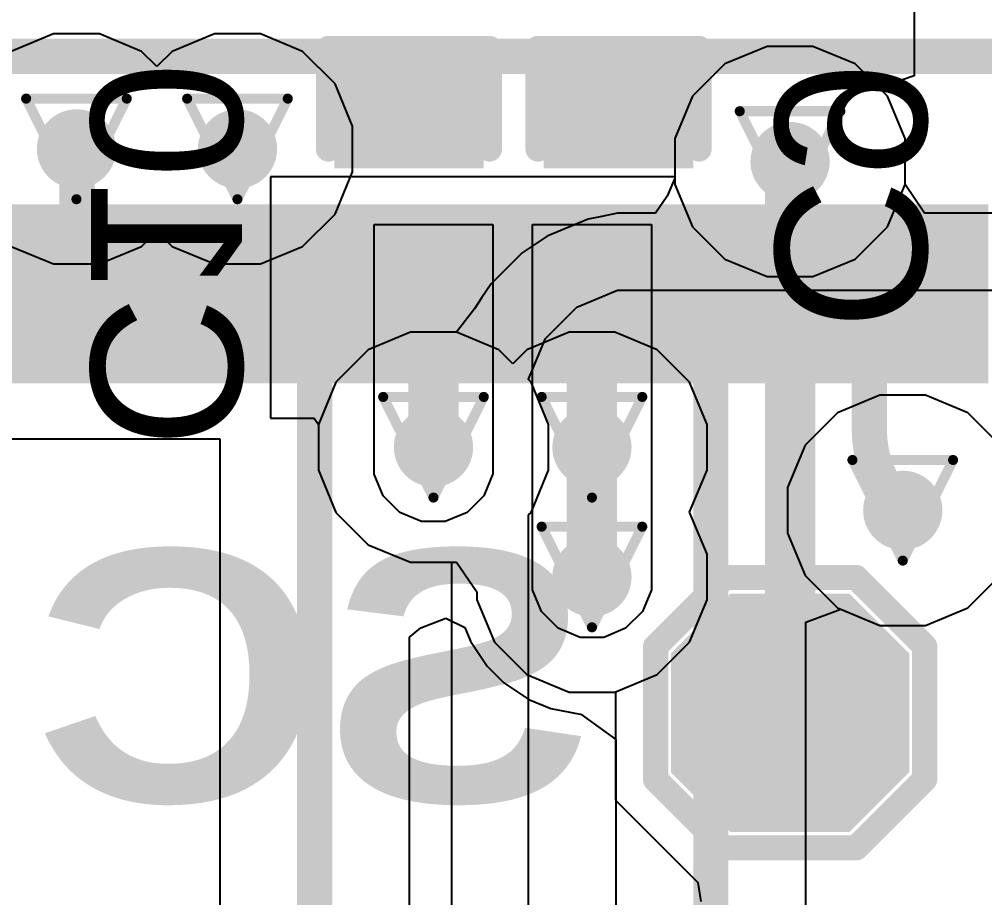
# Model space of a CAD drawing. Header units: inches. Extents: x -5 to 234, y -4 to 104.
# Drawn here: x 51.809 to 56.682, y 28.912 to 33.346 of the extents above; entities that cross this region are included whole.
import ezdxf

# ---------------------------------------------------------------- set-up
doc = ezdxf.new("R2010")
doc.units = ezdxf.units.IN
for name, color, linetype in [('Bottom Layer', 5, 'Continuous'), ('Bottom Overlay', 54, 'Continuous'), ('Bottom Paste', 16, 'Continuous'), ('Bottom Solder', 6, 'Continuous'), ('Drill Drawing', 1, 'Continuous'), ('GND', 16, 'Continuous'), ('POWER', 76, 'Continuous'), ('Top Layer', 1, 'Continuous'), ('Top Solder', 216, 'Continuous'), ('Via Holes', 16, 'Continuous')]:
    doc.layers.add(name, color=color, linetype=linetype)
doc.styles.add('Arial', font='', dxfattribs={"height": 0.2})
doc.styles.add('Arial Black_Bold', font='', dxfattribs={"height": 0.2})
doc.styles.get('Arial').set_extended_font_data('Arial')
doc.styles.get('Arial Black_Bold').set_extended_font_data('Arial Black', bold=True)

# ---------------------------------------------------------------- blocks, each defined once
blk = doc.blocks.new('DF40C_100DS_0_4V_51__8')
at = {"layer": 'Top Layer'}
for points in [[(-19.3, -2.73), (-19.1, -2.73), (-19.1, -3.43), (-19.3, -3.43)], [(-18.9, -2.73), (-18.7, -2.73), (-18.7, -3.43), (-18.9, -3.43)], [(-18.5, -2.73), (-18.3, -2.73), (-18.3, -3.43), (-18.5, -3.43)], [(-18.1, -2.73), (-17.9, -2.73), (-17.9, -3.43), (-18.1, -3.43)], [(-17.7, -2.73), (-17.5, -2.73), (-17.5, -3.43), (-17.7, -3.43)], [(-17.3, -2.73), (-17.1, -2.73), (-17.1, -3.43), (-17.3, -3.43)], [(-16.9, -2.73), (-16.7, -2.73), (-16.7, -3.43), (-16.9, -3.43)], [(-16.5, -2.73), (-16.3, -2.73), (-16.3, -3.43), (-16.5, -3.43)], [(-16.1, -2.73), (-15.9, -2.73), (-15.9, -3.43), (-16.1, -3.43)], [(-15.7, -2.73), (-15.5, -2.73), (-15.5, -3.43), (-15.7, -3.43)], [(-15.3, -2.73), (-15.1, -2.73), (-15.1, -3.43), (-15.3, -3.43)], [(-14.9, -2.73), (-14.7, -2.73), (-14.7, -3.43), (-14.9, -3.43)]]:
    blk.add_hatch(color=1, dxfattribs=at).paths.add_polyline_path(points)
at = {"layer": 'Top Solder'}
for points in [[(-19.8016, -2.6284), (-19.3984, -2.6284), (-19.3984, -3.5316), (-19.8016, -3.5316)], [(-19.4016, -2.6284), (-18.9984, -2.6284), (-18.9984, -3.5316), (-19.4016, -3.5316)], [(-19.0016, -2.6284), (-18.5984, -2.6284), (-18.5984, -3.5316), (-19.0016, -3.5316)], [(-18.6016, -2.6284), (-18.1984, -2.6284), (-18.1984, -3.5316), (-18.6016, -3.5316)], [(-18.2016, -2.6284), (-17.7984, -2.6284), (-17.7984, -3.5316), (-18.2016, -3.5316)], [(-17.8016, -2.6284), (-17.3984, -2.6284), (-17.3984, -3.5316), (-17.8016, -3.5316)], [(-17.4016, -2.6284), (-16.9984, -2.6284), (-16.9984, -3.5316), (-17.4016, -3.5316)], [(-17.0016, -2.6284), (-16.5984, -2.6284), (-16.5984, -3.5316), (-17.0016, -3.5316)], [(-16.6016, -2.6284), (-16.1984, -2.6284), (-16.1984, -3.5316), (-16.6016, -3.5316)], [(-16.2016, -2.6284), (-15.7984, -2.6284), (-15.7984, -3.5316), (-16.2016, -3.5316)], [(-15.8016, -2.6284), (-15.3984, -2.6284), (-15.3984, -3.5316), (-15.8016, -3.5316)], [(-15.4016, -2.6284), (-14.9984, -2.6284), (-14.9984, -3.5316), (-15.4016, -3.5316)], [(-15.0016, -2.6284), (-14.5984, -2.6284), (-14.5984, -3.5316), (-15.0016, -3.5316)]]:
    blk.add_hatch(color=216, dxfattribs=at).paths.add_polyline_path(points)
blk = doc.blocks.new('T____________0_5___B_72')
at = {"layer": 'Bottom Layer'}
blk.add_hatch(color=5, dxfattribs=at).paths.add_polyline_path([(0.25, 0.5), (-0.25, 0.5), (-0.5, 0.25), (-0.5, -0.25), (-0.25, -0.5), (0.25, -0.5), (0.5, -0.25), (0.5, 0.25)])
at = {"layer": 'Bottom Paste'}
blk.add_hatch(color=16, dxfattribs=at).paths.add_polyline_path([(0.25, 0.5), (-0.25, 0.5), (-0.5, 0.25), (-0.5, -0.25), (-0.25, -0.5), (0.25, -0.5), (0.5, -0.25), (0.5, 0.25)])
at = {"layer": 'Bottom Solder'}
blk.add_hatch(color=6, dxfattribs=at).paths.add_polyline_path([(0.3008, 0.6016), (-0.3008, 0.6016), (-0.6016, 0.3008), (-0.6016, -0.3008), (-0.3008, -0.6016), (0.3008, -0.6016), (0.6016, -0.3008), (0.6016, 0.3008)])
at = {"layer": 'Bottom Overlay'}
for points in [[(-0.3374, 0.6786, 0.127, 0.127, 0), (-0.6819, 0.3341, 0.127, 0.127, 0)], [(-0.3374, 0.6786, 0.127, 0.127, 0), (0.3349, 0.6786, 0.127, 0.127, 0)], [(0.3349, 0.6786, 0.127, 0.127, 0), (0.6836, 0.3298, 0.127, 0.127, 0)], [(-0.6819, 0.3341, 0.127, 0.127, 0), (-0.6819, -0.3332, 0.127, 0.127, 0)], [(0.6836, 0.3298, 0.127, 0.127, 0), (0.6836, -0.3324, 0.127, 0.127, 0)], [(-0.6819, -0.3332, 0.127, 0.127, 0), (-0.3355, -0.6795, 0.127, 0.127, 0)], [(0.6836, -0.3324, 0.127, 0.127, 0), (0.3365, -0.6795, 0.127, 0.127, 0)], [(-0.3355, -0.6795, 0.127, 0.127, 0), (0.3365, -0.6795, 0.127, 0.127, 0)]]:
    blk.add_lwpolyline(points, format="xyseb", dxfattribs=at)
for points in [[(-0.3691, 0.6786, 0.0635, 0.0635, 1), (-0.3056, 0.6786, 0.0635, 0.0635, 1)], [(-0.3691, 0.6786, 0.0635, 0.0635, 1), (-0.3056, 0.6786, 0.0635, 0.0635, 1)], [(0.3031, 0.6786, 0.0635, 0.0635, 1), (0.3666, 0.6786, 0.0635, 0.0635, 1)], [(0.3031, 0.6786, 0.0635, 0.0635, 1), (0.3666, 0.6786, 0.0635, 0.0635, 1)], [(-0.7136, 0.3341, 0.0635, 0.0635, 1), (-0.6501, 0.3341, 0.0635, 0.0635, 1)], [(-0.7136, 0.3341, 0.0635, 0.0635, 1), (-0.6501, 0.3341, 0.0635, 0.0635, 1)], [(0.6519, 0.3298, 0.0635, 0.0635, 1), (0.7154, 0.3298, 0.0635, 0.0635, 1)], [(0.6519, 0.3298, 0.0635, 0.0635, 1), (0.7154, 0.3298, 0.0635, 0.0635, 1)], [(-0.7136, -0.3332, 0.0635, 0.0635, 1), (-0.6501, -0.3332, 0.0635, 0.0635, 1)], [(-0.7136, -0.3332, 0.0635, 0.0635, 1), (-0.6501, -0.3332, 0.0635, 0.0635, 1)], [(0.6519, -0.3324, 0.0635, 0.0635, 1), (0.7154, -0.3324, 0.0635, 0.0635, 1)], [(0.6519, -0.3324, 0.0635, 0.0635, 1), (0.7154, -0.3324, 0.0635, 0.0635, 1)], [(-0.3673, -0.6795, 0.0635, 0.0635, 1), (-0.3038, -0.6795, 0.0635, 0.0635, 1)], [(-0.3673, -0.6795, 0.0635, 0.0635, 1), (-0.3038, -0.6795, 0.0635, 0.0635, 1)], [(0.3047, -0.6795, 0.0635, 0.0635, 1), (0.3682, -0.6795, 0.0635, 0.0635, 1)], [(0.3047, -0.6795, 0.0635, 0.0635, 1), (0.3682, -0.6795, 0.0635, 0.0635, 1)]]:
    blk.add_lwpolyline(points, format="xyseb", close=True, dxfattribs=at)
blk = doc.blocks.new('C___0402_B_148')
at = {"layer": 'Bottom Layer'}
for points in [[(-0.2413, 0.3175), (-0.2413, -0.3175), (-0.6985, -0.3175), (-0.6985, 0.3175)], [(0.6985, 0.3175), (0.6985, -0.3175), (0.2413, -0.3175), (0.2413, 0.3175)]]:
    blk.add_hatch(color=5, dxfattribs=at).paths.add_polyline_path(points)
at = {"layer": 'Bottom Paste'}
for points in [[(-0.2413, 0.3175), (-0.2413, -0.3175), (-0.6985, -0.3175), (-0.6985, 0.3175)], [(0.6985, 0.3175), (0.6985, -0.3175), (0.2413, -0.3175), (0.2413, 0.3175)]]:
    blk.add_hatch(color=16, dxfattribs=at).paths.add_polyline_path(points)
at = {"layer": 'Bottom Solder'}
for points in [[(-0.1813, 0.3775), (-0.1813, -0.3775), (-0.7585, -0.3775), (-0.7585, 0.3775)], [(0.7585, 0.3775), (0.7585, -0.3775), (0.1813, -0.3775), (0.1813, 0.3775)]]:
    blk.add_hatch(color=6, dxfattribs=at).paths.add_polyline_path(points)
at = {"layer": 'Bottom Overlay'}
for points in [[(-0.2794, 0.4064, 0.127, 0.127, 0), (-0.7874, 0.4064, 0.127, 0.127, 0)], [(-0.7874, -0.4064, 0.127, 0.127, 0), (-0.7874, 0.4064, 0.127, 0.127, 0)], [(0.7874, 0.4064, 0.127, 0.127, 0), (0.2794, 0.4064, 0.127, 0.127, 0)], [(0.7874, -0.4064, 0.127, 0.127, 0), (0.7874, 0.4064, 0.127, 0.127, 0)], [(-0.2794, -0.4064, 0.127, 0.127, 0), (-0.7874, -0.4064, 0.127, 0.127, 0)], [(0.7874, -0.4064, 0.127, 0.127, 0), (0.2794, -0.4064, 0.127, 0.127, 0)]]:
    blk.add_lwpolyline(points, format="xyseb", dxfattribs=at)
for points in [[(-0.8191, 0.4064, 0.0635, 0.0635, 1), (-0.7556, 0.4064, 0.0635, 0.0635, 1)], [(-0.8191, 0.4064, 0.0635, 0.0635, 1), (-0.7556, 0.4064, 0.0635, 0.0635, 1)], [(-0.3111, 0.4064, 0.0635, 0.0635, 1), (-0.2477, 0.4064, 0.0635, 0.0635, 1)], [(0.2477, 0.4064, 0.0635, 0.0635, 1), (0.3111, 0.4064, 0.0635, 0.0635, 1)], [(0.7556, 0.4064, 0.0635, 0.0635, 1), (0.8191, 0.4064, 0.0635, 0.0635, 1)], [(0.7556, 0.4064, 0.0635, 0.0635, 1), (0.8191, 0.4064, 0.0635, 0.0635, 1)], [(-0.8191, -0.4064, 0.0635, 0.0635, 1), (-0.7556, -0.4064, 0.0635, 0.0635, 1)], [(-0.8191, -0.4064, 0.0635, 0.0635, 1), (-0.7556, -0.4064, 0.0635, 0.0635, 1)], [(-0.3111, -0.4064, 0.0635, 0.0635, 1), (-0.2477, -0.4064, 0.0635, 0.0635, 1)], [(0.2477, -0.4064, 0.0635, 0.0635, 1), (0.3111, -0.4064, 0.0635, 0.0635, 1)], [(0.7556, -0.4064, 0.0635, 0.0635, 1), (0.8191, -0.4064, 0.0635, 0.0635, 1)], [(0.7556, -0.4064, 0.0635, 0.0635, 1), (0.8191, -0.4064, 0.0635, 0.0635, 1)]]:
    blk.add_lwpolyline(points, format="xyseb", close=True, dxfattribs=at)
blk = doc.blocks.new('C___0402_B_149')
at = {"layer": 'Bottom Layer'}
for points in [[(-0.2413, 0.3175), (-0.2413, -0.3175), (-0.6985, -0.3175), (-0.6985, 0.3175)], [(0.6985, 0.3175), (0.6985, -0.3175), (0.2413, -0.3175), (0.2413, 0.3175)]]:
    blk.add_hatch(color=5, dxfattribs=at).paths.add_polyline_path(points)
at = {"layer": 'Bottom Paste'}
for points in [[(-0.2413, 0.3175), (-0.2413, -0.3175), (-0.6985, -0.3175), (-0.6985, 0.3175)], [(0.6985, 0.3175), (0.6985, -0.3175), (0.2413, -0.3175), (0.2413, 0.3175)]]:
    blk.add_hatch(color=16, dxfattribs=at).paths.add_polyline_path(points)
at = {"layer": 'Bottom Solder'}
for points in [[(-0.1813, 0.3775), (-0.1813, -0.3775), (-0.7585, -0.3775), (-0.7585, 0.3775)], [(0.7585, 0.3775), (0.7585, -0.3775), (0.1813, -0.3775), (0.1813, 0.3775)]]:
    blk.add_hatch(color=6, dxfattribs=at).paths.add_polyline_path(points)
at = {"layer": 'Bottom Overlay'}
for points in [[(-0.7874, 0.4064, 0.127, 0.127, 0), (-0.2794, 0.4064, 0.127, 0.127, 0)], [(-0.7874, -0.4064, 0.127, 0.127, 0), (-0.7874, 0.4064, 0.127, 0.127, 0)], [(0.7874, 0.4064, 0.127, 0.127, 0), (0.2794, 0.4064, 0.127, 0.127, 0)], [(0.7874, -0.4064, 0.127, 0.127, 0), (0.7874, 0.4064, 0.127, 0.127, 0)], [(-0.2794, -0.4064, 0.127, 0.127, 0), (-0.7874, -0.4064, 0.127, 0.127, 0)], [(0.7874, -0.4064, 0.127, 0.127, 0), (0.2794, -0.4064, 0.127, 0.127, 0)]]:
    blk.add_lwpolyline(points, format="xyseb", dxfattribs=at)
for points in [[(-0.8191, 0.4064, 0.0635, 0.0635, 1), (-0.7556, 0.4064, 0.0635, 0.0635, 1)], [(-0.8191, 0.4064, 0.0635, 0.0635, 1), (-0.7556, 0.4064, 0.0635, 0.0635, 1)], [(-0.3112, 0.4064, 0.0635, 0.0635, 1), (-0.2477, 0.4064, 0.0635, 0.0635, 1)], [(0.2477, 0.4064, 0.0635, 0.0635, 1), (0.3111, 0.4064, 0.0635, 0.0635, 1)], [(0.7556, 0.4064, 0.0635, 0.0635, 1), (0.8191, 0.4064, 0.0635, 0.0635, 1)], [(0.7556, 0.4064, 0.0635, 0.0635, 1), (0.8191, 0.4064, 0.0635, 0.0635, 1)], [(-0.8191, -0.4064, 0.0635, 0.0635, 1), (-0.7556, -0.4064, 0.0635, 0.0635, 1)], [(-0.8191, -0.4064, 0.0635, 0.0635, 1), (-0.7556, -0.4064, 0.0635, 0.0635, 1)], [(-0.3112, -0.4064, 0.0635, 0.0635, 1), (-0.2477, -0.4064, 0.0635, 0.0635, 1)], [(0.2477, -0.4064, 0.0635, 0.0635, 1), (0.3111, -0.4064, 0.0635, 0.0635, 1)], [(0.7556, -0.4064, 0.0635, 0.0635, 1), (0.8191, -0.4064, 0.0635, 0.0635, 1)], [(0.7556, -0.4064, 0.0635, 0.0635, 1), (0.8191, -0.4064, 0.0635, 0.0635, 1)]]:
    blk.add_lwpolyline(points, format="xyseb", close=True, dxfattribs=at)

msp = doc.modelspace()

# ---------------------------------------------------------------- hatches: boundary and pattern name
at = {"layer": 'Bottom Layer'}
h = msp.add_hatch(color=5, dxfattribs=at)
edge = h.paths.add_edge_path()
edge.add_arc((52.0977, 32.692), 0.2, 0, 360)
h = msp.add_hatch(color=5, dxfattribs=at)
edge = h.paths.add_edge_path()
edge.add_arc((52.9104, 32.692), 0.2, 0, 360)
h = msp.add_hatch(color=5, dxfattribs=at)
edge = h.paths.add_edge_path()
edge.add_arc((55.6999, 32.6285), 0.2, 0, 360)
h = msp.add_hatch(color=5, dxfattribs=at)
edge = h.paths.add_edge_path()
edge.add_arc((53.8999, 31.1859), 0.2, 0, 360)
h = msp.add_hatch(color=5, dxfattribs=at)
edge = h.paths.add_edge_path()
edge.add_arc((54.6999, 31.1859), 0.2, 0, 360)
h = msp.add_hatch(color=5, dxfattribs=at)
edge = h.paths.add_edge_path()
edge.add_arc((56.2688, 30.8675), 0.2, 0, 360)
h = msp.add_hatch(color=5, dxfattribs=at)
edge = h.paths.add_edge_path()
edge.add_arc((54.6999, 30.5308), 0.2, 0, 360)
at = {"layer": 'GND'}
h = msp.add_hatch(color=16, dxfattribs=at)
edge = h.paths.add_edge_path()
edge.add_arc((52.0977, 32.692), 0.2, 0, 360)
h = msp.add_hatch(color=16, dxfattribs=at)
edge = h.paths.add_edge_path()
edge.add_arc((52.9104, 32.692), 0.2, 0, 360)
h = msp.add_hatch(color=16, dxfattribs=at)
edge = h.paths.add_edge_path()
edge.add_arc((55.6999, 32.6285), 0.2, 0, 360)
h = msp.add_hatch(color=16, dxfattribs=at)
edge = h.paths.add_edge_path()
edge.add_arc((53.8999, 31.1859), 0.2, 0, 360)
h = msp.add_hatch(color=16, dxfattribs=at)
edge = h.paths.add_edge_path()
edge.add_arc((54.6999, 31.1859), 0.2, 0, 360)
h = msp.add_hatch(color=16, dxfattribs=at)
edge = h.paths.add_edge_path()
edge.add_arc((56.2688, 30.8675), 0.2, 0, 360)
h = msp.add_hatch(color=16, dxfattribs=at)
edge = h.paths.add_edge_path()
edge.add_arc((54.6999, 30.5308), 0.2, 0, 360)
at = {"layer": 'POWER'}
h = msp.add_hatch(color=76, dxfattribs=at)
edge = h.paths.add_edge_path()
edge.add_arc((52.0977, 32.692), 0.2, 0, 360)
h = msp.add_hatch(color=76, dxfattribs=at)
edge = h.paths.add_edge_path()
edge.add_arc((52.9104, 32.692), 0.2, 0, 360)
h = msp.add_hatch(color=76, dxfattribs=at)
edge = h.paths.add_edge_path()
edge.add_arc((55.6999, 32.6285), 0.2, 0, 360)
h = msp.add_hatch(color=76, dxfattribs=at)
edge = h.paths.add_edge_path()
edge.add_arc((53.8999, 31.1859), 0.2, 0, 360)
h = msp.add_hatch(color=76, dxfattribs=at)
edge = h.paths.add_edge_path()
edge.add_arc((54.6999, 31.1859), 0.2, 0, 360)
h = msp.add_hatch(color=76, dxfattribs=at)
edge = h.paths.add_edge_path()
edge.add_arc((56.2688, 30.8675), 0.2, 0, 360)
h = msp.add_hatch(color=76, dxfattribs=at)
edge = h.paths.add_edge_path()
edge.add_arc((54.6999, 30.5308), 0.2, 0, 360)
at = {"layer": 'Top Layer'}
h = msp.add_hatch(color=1, dxfattribs=at)
edge = h.paths.add_edge_path()
edge.add_arc((52.0977, 32.692), 0.2, 0, 360)
h = msp.add_hatch(color=1, dxfattribs=at)
edge = h.paths.add_edge_path()
edge.add_arc((52.9104, 32.692), 0.2, 0, 360)
h = msp.add_hatch(color=1, dxfattribs=at)
edge = h.paths.add_edge_path()
edge.add_arc((55.6999, 32.6285), 0.2, 0, 360)
for points in [[(53.6859, 31.6699), (54.1209, 31.6699), (54.1209, 32.1711), (53.6859, 32.1711)], [(54.4859, 31.6699), (54.9209, 31.6699), (54.9209, 32.1711), (54.4859, 32.1711)]]:
    msp.add_hatch(color=1, dxfattribs=at).paths.add_polyline_path(points)
h = msp.add_hatch(color=1, dxfattribs=at)
edge = h.paths.add_edge_path()
edge.add_arc((53.8999, 31.1859), 0.2, 0, 360)
h = msp.add_hatch(color=1, dxfattribs=at)
edge = h.paths.add_edge_path()
edge.add_arc((54.6999, 31.1859), 0.2, 0, 360)
h = msp.add_hatch(color=1, dxfattribs=at)
edge = h.paths.add_edge_path()
edge.add_arc((56.2688, 30.8675), 0.2, 0, 360)
h = msp.add_hatch(color=1, dxfattribs=at)
edge = h.paths.add_edge_path()
edge.add_arc((54.6999, 30.5308), 0.2, 0, 360)
at = {"layer": 'Via Holes'}
h = msp.add_hatch(color=7, dxfattribs=at)
edge = h.paths.add_edge_path()
edge.add_arc((52.0977, 32.692), 0.1, 0, 360)
h = msp.add_hatch(color=7, dxfattribs=at)
edge = h.paths.add_edge_path()
edge.add_arc((52.9104, 32.692), 0.1, 0, 360)
h = msp.add_hatch(color=7, dxfattribs=at)
edge = h.paths.add_edge_path()
edge.add_arc((55.6999, 32.6285), 0.1, 0, 360)
h = msp.add_hatch(color=7, dxfattribs=at)
edge = h.paths.add_edge_path()
edge.add_arc((53.8999, 31.1859), 0.1, 0, 360)
h = msp.add_hatch(color=7, dxfattribs=at)
edge = h.paths.add_edge_path()
edge.add_arc((54.6999, 31.1859), 0.1, 0, 360)
h = msp.add_hatch(color=7, dxfattribs=at)
edge = h.paths.add_edge_path()
edge.add_arc((56.2688, 30.8675), 0.1, 0, 360)
h = msp.add_hatch(color=7, dxfattribs=at)
edge = h.paths.add_edge_path()
edge.add_arc((54.6999, 30.5308), 0.1, 0, 360)

# ---------------------------------------------------------------- linework, layer by layer
at = {"layer": 'Bottom Layer'}
for p, q in [((56.3272, 34.0766), (56.3272, 33.0615)), ((55.5843, 33.2095), (55.3708, 33.1211)), ((55.8155, 33.2095), (55.5843, 33.2095)), ((56.029, 33.1211), (55.8155, 33.2095)), ((55.3708, 33.1211), (55.2074, 32.9576)), ((56.1494, 33.0006), (56.029, 33.1211)), ((56.3272, 33.0615), (56.1494, 33.0006)), ((55.2074, 32.9576), (55.1189, 32.7441)), ((55.1189, 32.7441), (55.1189, 32.5517)), ((55.1189, 32.5517), (53.0776, 32.5517)), ((53.0776, 32.5517), (53.0776, 31.3325)), ((53.0776, 31.3325), (53.2981, 31.3325)), ((53.2981, 31.3325), (53.3189, 31.3014)), ((53.3189, 31.3014), (53.3189, 31.0703)), ((53.3189, 31.0703), (53.4074, 30.8568)), ((53.4074, 30.8568), (53.5708, 30.6933)), ((53.5708, 30.6933), (53.7843, 30.6049)), ((53.7843, 30.6049), (53.9546, 30.6049)), ((53.9546, 30.6049), (54.0155, 30.6049)), ((54.0155, 30.6049), (54.1189, 30.4553)), ((54.1189, 30.4553), (54.1189, 30.4152)), ((54.1189, 30.4152), (54.2074, 30.2017)), ((54.2074, 30.2017), (54.3708, 30.0383)), ((54.3708, 30.0383), (54.5843, 29.9498)), ((54.5843, 29.9498), (54.8155, 29.9498)), ((54.8155, 29.9498), (54.8189, 29.9475)), ((54.8189, 29.9475), (54.8189, 29.4045)), ((54.8189, 29.4045), (55.2348, 28.9886)), ((55.2348, 28.9886), (55.2489, 28.8925))]:
    msp.add_line(p, q, dxfattribs=at)
for points in [[(55.6999, 29.845, 0.254, 0.254, 0), (55.6999, 32.6285, 0.254, 0.254, 0)], [(53.7761, 31.9421, 0.1778, 0.1778, -0.414214), (53.8999, 31.8183, 0.1778, 0.1778, 0)], [(54.6999, 31.8079, 0.1778, 0.1778, -0.414214), (54.8342, 31.9421, 0.1778, 0.1778, 0)], [(53.8999, 31.2367, 0.254, 0.254, 0), (53.8999, 31.8183, 0.254, 0.254, 0)], [(54.6999, 31.1859, 0.254, 0.254, 0), (54.6999, 31.8079, 0.254, 0.254, 0)], [(54.6999, 30.5316, 0.254, 0.254, 0), (54.6999, 31.1859, 0.254, 0.254, 0)]]:
    msp.add_lwpolyline(points, format="xyseb", dxfattribs=at)
for points in [[(55.6364, 32.6285, 0.127, 0.127, 1), (55.7634, 32.6285, 0.127, 0.127, 1)], [(53.7317, 31.9421, 0.0889, 0.0889, 1), (53.8206, 31.9421, 0.0889, 0.0889, 1)], [(54.7898, 31.9421, 0.0889, 0.0889, 1), (54.8787, 31.9421, 0.0889, 0.0889, 1)], [(53.8364, 31.8183, 0.127, 0.127, 1), (53.9634, 31.8183, 0.127, 0.127, 1)], [(54.6364, 31.8079, 0.127, 0.127, 1), (54.7634, 31.8079, 0.127, 0.127, 1)], [(53.8555, 31.8183, 0.0889, 0.0889, 1), (53.9444, 31.8183, 0.0889, 0.0889, 1)], [(54.6555, 31.8079, 0.0889, 0.0889, 1), (54.7444, 31.8079, 0.0889, 0.0889, 1)], [(53.8364, 31.2367, 0.127, 0.127, 1), (53.9634, 31.2367, 0.127, 0.127, 1)], [(54.6364, 31.1859, 0.127, 0.127, 1), (54.7634, 31.1859, 0.127, 0.127, 1)], [(54.6364, 31.1859, 0.127, 0.127, 1), (54.7634, 31.1859, 0.127, 0.127, 1)], [(54.6364, 30.5316, 0.127, 0.127, 1), (54.7634, 30.5316, 0.127, 0.127, 1)], [(55.6364, 29.845, 0.127, 0.127, 1), (55.7634, 29.845, 0.127, 0.127, 1)]]:
    msp.add_lwpolyline(points, format="xyseb", close=True, dxfattribs=at)
at = {"layer": 'Drill Drawing'}
for points in [[(51.8437, 32.946, 0.0508, 0.0508, 0), (52.3517, 32.946, 0.0508, 0.0508, 0)], [(51.8437, 32.946, 0.0508, 0.0508, 0), (52.0977, 32.438, 0.0508, 0.0508, 0)], [(52.0977, 32.438, 0.0508, 0.0508, 0), (52.3517, 32.946, 0.0508, 0.0508, 0)], [(52.6564, 32.946, 0.0508, 0.0508, 0), (53.1644, 32.946, 0.0508, 0.0508, 0)], [(52.6564, 32.946, 0.0508, 0.0508, 0), (52.9104, 32.438, 0.0508, 0.0508, 0)], [(52.9104, 32.438, 0.0508, 0.0508, 0), (53.1644, 32.946, 0.0508, 0.0508, 0)], [(55.4459, 32.8825, 0.0508, 0.0508, 0), (55.9539, 32.8825, 0.0508, 0.0508, 0)], [(55.4459, 32.8825, 0.0508, 0.0508, 0), (55.6999, 32.3745, 0.0508, 0.0508, 0)], [(55.6999, 32.3745, 0.0508, 0.0508, 0), (55.9539, 32.8825, 0.0508, 0.0508, 0)], [(53.6459, 31.4399, 0.0508, 0.0508, 0), (54.1539, 31.4399, 0.0508, 0.0508, 0)], [(53.6459, 31.4399, 0.0508, 0.0508, 0), (53.8999, 30.9319, 0.0508, 0.0508, 0)], [(53.8999, 30.9319, 0.0508, 0.0508, 0), (54.1539, 31.4399, 0.0508, 0.0508, 0)], [(54.4459, 31.4399, 0.0508, 0.0508, 0), (54.9539, 31.4399, 0.0508, 0.0508, 0)], [(54.4459, 31.4399, 0.0508, 0.0508, 0), (54.6999, 30.9319, 0.0508, 0.0508, 0)], [(54.6999, 30.9319, 0.0508, 0.0508, 0), (54.9539, 31.4399, 0.0508, 0.0508, 0)], [(56.0148, 31.1215, 0.0508, 0.0508, 0), (56.5228, 31.1215, 0.0508, 0.0508, 0)], [(56.0148, 31.1215, 0.0508, 0.0508, 0), (56.2688, 30.6135, 0.0508, 0.0508, 0)], [(56.2688, 30.6135, 0.0508, 0.0508, 0), (56.5228, 31.1215, 0.0508, 0.0508, 0)], [(54.4459, 30.7848, 0.0508, 0.0508, 0), (54.9539, 30.7848, 0.0508, 0.0508, 0)], [(54.4459, 30.7848, 0.0508, 0.0508, 0), (54.6999, 30.2768, 0.0508, 0.0508, 0)], [(54.6999, 30.2768, 0.0508, 0.0508, 0), (54.9539, 30.7848, 0.0508, 0.0508, 0)]]:
    msp.add_lwpolyline(points, format="xyseb", dxfattribs=at)
for points in [[(51.831, 32.946, 0.0254, 0.0254, 1), (51.8564, 32.946, 0.0254, 0.0254, 1)], [(51.831, 32.946, 0.0254, 0.0254, 1), (51.8564, 32.946, 0.0254, 0.0254, 1)], [(52.339, 32.946, 0.0254, 0.0254, 1), (52.3644, 32.946, 0.0254, 0.0254, 1)], [(52.339, 32.946, 0.0254, 0.0254, 1), (52.3644, 32.946, 0.0254, 0.0254, 1)], [(52.6437, 32.946, 0.0254, 0.0254, 1), (52.6691, 32.946, 0.0254, 0.0254, 1)], [(52.6437, 32.946, 0.0254, 0.0254, 1), (52.6691, 32.946, 0.0254, 0.0254, 1)], [(53.1517, 32.946, 0.0254, 0.0254, 1), (53.1771, 32.946, 0.0254, 0.0254, 1)], [(53.1517, 32.946, 0.0254, 0.0254, 1), (53.1771, 32.946, 0.0254, 0.0254, 1)], [(55.4332, 32.8825, 0.0254, 0.0254, 1), (55.4586, 32.8825, 0.0254, 0.0254, 1)], [(55.4332, 32.8825, 0.0254, 0.0254, 1), (55.4586, 32.8825, 0.0254, 0.0254, 1)], [(55.9412, 32.8825, 0.0254, 0.0254, 1), (55.9666, 32.8825, 0.0254, 0.0254, 1)], [(55.9412, 32.8825, 0.0254, 0.0254, 1), (55.9666, 32.8825, 0.0254, 0.0254, 1)], [(52.085, 32.438, 0.0254, 0.0254, 1), (52.1104, 32.438, 0.0254, 0.0254, 1)], [(52.085, 32.438, 0.0254, 0.0254, 1), (52.1104, 32.438, 0.0254, 0.0254, 1)], [(52.8977, 32.438, 0.0254, 0.0254, 1), (52.9231, 32.438, 0.0254, 0.0254, 1)], [(52.8977, 32.438, 0.0254, 0.0254, 1), (52.9231, 32.438, 0.0254, 0.0254, 1)], [(55.6872, 32.3745, 0.0254, 0.0254, 1), (55.7126, 32.3745, 0.0254, 0.0254, 1)], [(55.6872, 32.3745, 0.0254, 0.0254, 1), (55.7126, 32.3745, 0.0254, 0.0254, 1)], [(53.6332, 31.4399, 0.0254, 0.0254, 1), (53.6586, 31.4399, 0.0254, 0.0254, 1)], [(53.6332, 31.4399, 0.0254, 0.0254, 1), (53.6586, 31.4399, 0.0254, 0.0254, 1)], [(54.1412, 31.4399, 0.0254, 0.0254, 1), (54.1666, 31.4399, 0.0254, 0.0254, 1)], [(54.1412, 31.4399, 0.0254, 0.0254, 1), (54.1666, 31.4399, 0.0254, 0.0254, 1)], [(54.4332, 31.4399, 0.0254, 0.0254, 1), (54.4586, 31.4399, 0.0254, 0.0254, 1)], [(54.4332, 31.4399, 0.0254, 0.0254, 1), (54.4586, 31.4399, 0.0254, 0.0254, 1)], [(54.9412, 31.4399, 0.0254, 0.0254, 1), (54.9666, 31.4399, 0.0254, 0.0254, 1)], [(54.9412, 31.4399, 0.0254, 0.0254, 1), (54.9666, 31.4399, 0.0254, 0.0254, 1)], [(56.0021, 31.1215, 0.0254, 0.0254, 1), (56.0275, 31.1215, 0.0254, 0.0254, 1)], [(56.0021, 31.1215, 0.0254, 0.0254, 1), (56.0275, 31.1215, 0.0254, 0.0254, 1)], [(56.5101, 31.1215, 0.0254, 0.0254, 1), (56.5355, 31.1215, 0.0254, 0.0254, 1)], [(56.5101, 31.1215, 0.0254, 0.0254, 1), (56.5355, 31.1215, 0.0254, 0.0254, 1)], [(53.8872, 30.9319, 0.0254, 0.0254, 1), (53.9126, 30.9319, 0.0254, 0.0254, 1)], [(53.8872, 30.9319, 0.0254, 0.0254, 1), (53.9126, 30.9319, 0.0254, 0.0254, 1)], [(54.6872, 30.9319, 0.0254, 0.0254, 1), (54.7126, 30.9319, 0.0254, 0.0254, 1)], [(54.6872, 30.9319, 0.0254, 0.0254, 1), (54.7126, 30.9319, 0.0254, 0.0254, 1)], [(54.4332, 30.7848, 0.0254, 0.0254, 1), (54.4586, 30.7848, 0.0254, 0.0254, 1)], [(54.4332, 30.7848, 0.0254, 0.0254, 1), (54.4586, 30.7848, 0.0254, 0.0254, 1)], [(54.9412, 30.7848, 0.0254, 0.0254, 1), (54.9666, 30.7848, 0.0254, 0.0254, 1)], [(54.9412, 30.7848, 0.0254, 0.0254, 1), (54.9666, 30.7848, 0.0254, 0.0254, 1)], [(56.2561, 30.6135, 0.0254, 0.0254, 1), (56.2815, 30.6135, 0.0254, 0.0254, 1)], [(56.2561, 30.6135, 0.0254, 0.0254, 1), (56.2815, 30.6135, 0.0254, 0.0254, 1)], [(54.6872, 30.2768, 0.0254, 0.0254, 1), (54.7126, 30.2768, 0.0254, 0.0254, 1)], [(54.6872, 30.2768, 0.0254, 0.0254, 1), (54.7126, 30.2768, 0.0254, 0.0254, 1)]]:
    msp.add_lwpolyline(points, format="xyseb", close=True, dxfattribs=at)
at = {"layer": 'GND'}
for p, q in [((55.5843, 33.2095), (55.3708, 33.1211)), ((55.8155, 33.2095), (55.5843, 33.2095)), ((56.029, 33.1211), (55.8155, 33.2095)), ((55.3708, 33.1211), (55.2074, 32.9576)), ((56.1925, 32.9576), (56.029, 33.1211)), ((55.2074, 32.9576), (55.1189, 32.7441)), ((56.2809, 32.7441), (56.1925, 32.9576)), ((55.1189, 32.7441), (55.1189, 32.5129)), ((56.2809, 32.5129), (56.2809, 32.7441)), ((55.1189, 32.5129), (55.2074, 32.2994)), ((56.1925, 32.2994), (56.2809, 32.5129)), ((55.2074, 32.2994), (55.3708, 32.136)), ((56.029, 32.136), (56.1925, 32.2994)), ((55.3708, 32.136), (55.5843, 32.0475)), ((55.8155, 32.0475), (56.029, 32.136)), ((55.5843, 32.0475), (55.8155, 32.0475)), ((53.7843, 31.7669), (53.5708, 31.6784)), ((54.0155, 31.7669), (53.7843, 31.7669)), ((54.229, 31.6784), (54.0155, 31.7669)), ((54.5843, 31.7669), (54.3708, 31.6784)), ((54.8155, 31.7669), (54.5843, 31.7669)), ((55.029, 31.6784), (54.8155, 31.7669)), ((53.5708, 31.6784), (53.4074, 31.515)), ((54.2999, 31.6075), (54.229, 31.6784)), ((54.3708, 31.6784), (54.2999, 31.6075)), ((55.1925, 31.515), (55.029, 31.6784)), ((53.4074, 31.515), (53.3189, 31.3014)), ((55.2809, 31.3014), (55.1925, 31.515)), ((56.1532, 31.4485), (55.9397, 31.36)), ((56.3843, 31.4485), (56.1532, 31.4485)), ((56.5979, 31.36), (56.3843, 31.4485)), ((55.9397, 31.36), (55.7762, 31.1966)), ((56.7613, 31.1966), (56.5979, 31.36)), ((53.3189, 31.3014), (53.3189, 31.0703)), ((55.2809, 31.0703), (55.2809, 31.3014)), ((55.7762, 31.1966), (55.6878, 30.9831)), ((53.3189, 31.0703), (53.4074, 30.8568)), ((55.1931, 30.8583), (55.2809, 31.0703)), ((55.6878, 30.9831), (55.6878, 30.7519)), ((53.4074, 30.8568), (53.5708, 30.6933)), ((55.2809, 30.6464), (55.1931, 30.8583)), ((55.6878, 30.7519), (55.7762, 30.5384)), ((53.5708, 30.6933), (53.7843, 30.6049)), ((53.7843, 30.6049), (53.9546, 30.6049)), ((53.9546, 30.6049), (54.0155, 30.6049)), ((54.0155, 30.6049), (54.1189, 30.4553)), ((55.2809, 30.4152), (55.2809, 30.6464)), ((55.7762, 30.5384), (55.9397, 30.3749)), ((56.5979, 30.3749), (56.7613, 30.5384)), ((54.1189, 30.4553), (54.1189, 30.4152)), ((54.1189, 30.4152), (54.2074, 30.2017)), ((55.1925, 30.2017), (55.2809, 30.4152)), ((55.9397, 30.3749), (56.1532, 30.2865)), ((56.3843, 30.2865), (56.5979, 30.3749)), ((56.1532, 30.2865), (56.3843, 30.2865)), ((54.2074, 30.2017), (54.3708, 30.0383)), ((55.029, 30.0383), (55.1925, 30.2017)), ((54.3708, 30.0383), (54.5843, 29.9498)), ((54.8155, 29.9498), (55.029, 30.0383)), ((54.5843, 29.9498), (54.8155, 29.9498))]:
    msp.add_line(p, q, dxfattribs=at)
at = {"layer": 'POWER'}
for p, q in [((51.9821, 33.273), (51.7686, 33.1846)), ((52.2133, 33.273), (51.9821, 33.273)), ((52.4268, 33.1846), (52.2133, 33.273)), ((52.7948, 33.273), (52.5813, 33.1846)), ((53.026, 33.273), (52.7948, 33.273)), ((53.2395, 33.1846), (53.026, 33.273)), ((55.5843, 33.2095), (55.3708, 33.1211)), ((55.8155, 33.2095), (55.5843, 33.2095)), ((56.029, 33.1211), (55.8155, 33.2095)), ((52.5041, 33.1073), (52.4268, 33.1846)), ((52.5813, 33.1846), (52.5041, 33.1073)), ((53.4029, 33.0211), (53.2395, 33.1846)), ((55.3708, 33.1211), (55.2074, 32.9576)), ((56.1925, 32.9576), (56.029, 33.1211)), ((53.4914, 32.8076), (53.4029, 33.0211)), ((55.2074, 32.9576), (55.1189, 32.7441)), ((56.2809, 32.7441), (56.1925, 32.9576)), ((53.4914, 32.5764), (53.4914, 32.8076)), ((55.1189, 32.7441), (55.1189, 32.5449)), ((56.2809, 32.513), (56.2809, 32.7441)), ((53.4029, 32.3629), (53.4914, 32.5764)), ((55.1189, 32.5449), (55.0796, 32.4541)), ((56.3784, 32.3671), (56.2809, 32.513)), ((55.0796, 32.4541), (55.0214, 32.3671)), ((53.2395, 32.1995), (53.4029, 32.3629)), ((54.8288, 32.3671), (54.7495, 32.3513)), ((54.9402, 32.367), (54.8288, 32.3671)), ((54.8288, 32.3671), (54.8288, 32.3671)), ((54.8288, 32.3671), (54.8288, 32.3671)), ((55.0214, 32.3671), (54.9402, 32.3671)), ((54.9402, 32.3671), (54.9402, 32.367)), ((57.8214, 32.3671), (56.3784, 32.3671)), ((54.6801, 32.3375), (54.4742, 32.2523)), ((54.6802, 32.3375), (54.6801, 32.3375)), ((54.6801, 32.3375), (54.6801, 32.3375)), ((54.7495, 32.3513), (54.6802, 32.3375)), ((52.4268, 32.1995), (52.5041, 32.2767)), ((52.5041, 32.2767), (52.5813, 32.1995)), ((54.4741, 32.2522), (54.413, 32.2114)), ((54.4742, 32.2523), (54.4741, 32.2522)), ((54.4741, 32.2522), (54.4741, 32.2522)), ((51.7686, 32.1995), (51.9821, 32.111)), ((52.2133, 32.111), (52.4268, 32.1995)), ((52.5813, 32.1995), (52.7948, 32.111)), ((53.026, 32.111), (53.2395, 32.1995)), ((54.3481, 32.168), (54.1905, 32.0104)), ((54.413, 32.2114), (54.3481, 32.1681)), ((54.3481, 32.1681), (54.3481, 32.168)), ((54.3481, 32.168), (54.3481, 32.168)), ((51.9821, 32.111), (52.2133, 32.111)), ((52.7948, 32.111), (53.026, 32.111)), ((54.1904, 32.0104), (54.1445, 31.9416)), ((54.1905, 32.0104), (54.1904, 32.0104)), ((54.1905, 32.0104), (54.1905, 32.0104)), ((54.6228, 31.8933), (54.8287, 31.9786)), ((54.8287, 31.9786), (54.9402, 31.9786)), ((54.9402, 31.9786), (54.9402, 31.9786)), ((54.9402, 31.9786), (81.1439, 31.9786)), ((54.1445, 31.9416), (54.1063, 31.8844)), ((54.1063, 31.8844), (54.0155, 31.7669)), ((54.4652, 31.7357), (54.6228, 31.8933)), ((53.7843, 31.7669), (53.5708, 31.6784)), ((54.0155, 31.7669), (53.7843, 31.7669)), ((54.3799, 31.5298), (54.4652, 31.7357)), ((53.5708, 31.6784), (53.4074, 31.515)), ((53.4074, 31.515), (53.3189, 31.3014)), ((54.3799, 31.5275), (54.3799, 31.5298)), ((54.3925, 31.515), (54.3799, 31.5275)), ((54.4809, 31.3014), (54.3925, 31.515)), ((53.3189, 31.3014), (53.3189, 31.0703)), ((54.4809, 31.0703), (54.4809, 31.3014)), ((53.3189, 31.0703), (53.4074, 30.8568)), ((54.3925, 30.8568), (54.4809, 31.0703)), ((53.4074, 30.8568), (53.5708, 30.6933)), ((54.3799, 30.8442), (54.3925, 30.8568)), ((54.3799, 29.2058), (54.3799, 30.8442)), ((53.5708, 30.6933), (53.7843, 30.6049)), ((53.7843, 30.6049), (53.9915, 30.6049)), ((53.9915, 30.6049), (53.9915, 29.2058)), ((53.9915, 29.2058), (53.9915, 28.6781)), ((54.3799, 28.6781), (54.3799, 29.2058))]:
    msp.add_line(p, q, dxfattribs=at)
at = {"layer": 'Top Layer'}
for p, q in [((53.5999, 32.3099), (54.1999, 32.3099)), ((53.5999, 31.1091), (53.5999, 32.3099)), ((54.1999, 32.3099), (54.1999, 31.1113)), ((54.3999, 32.3099), (54.9999, 32.3099)), ((54.3999, 30.526), (54.3999, 32.3099)), ((54.9999, 32.3099), (54.9999, 30.526)), ((51.219, 31.2289), (52.419, 31.2289)), ((52.419, 31.2289), (52.419, 31.2289)), ((52.419, 31.2289), (52.8208, 31.2289)), ((52.8208, 31.2289), (52.8208, 21.1139)), ((53.5999, 31.0496), (53.5999, 31.1091)), ((53.5999, 31.1091), (53.5999, 31.1091)), ((54.1999, 31.1113), (54.1999, 31.0514)), ((53.6454, 30.9398), (53.5999, 31.0496)), ((54.1999, 31.0514), (54.1541, 30.9407)), ((53.7295, 30.8557), (53.6454, 30.9398)), ((54.1541, 30.9407), (54.0694, 30.856)), ((53.8393, 30.8102), (53.7295, 30.8557)), ((54.0694, 30.856), (53.9587, 30.8102)), ((53.8988, 30.8102), (53.8393, 30.8102)), ((53.9587, 30.8102), (53.8988, 30.8102)), ((54.3999, 30.4663), (54.3999, 30.526)), ((54.3999, 30.526), (54.3999, 30.526)), ((54.9999, 30.526), (54.9999, 30.4663)), ((56.5979, 30.3749), (56.7613, 30.5384)), ((54.4456, 30.3561), (54.3999, 30.4663)), ((54.9999, 30.4663), (54.9542, 30.3561)), ((55.779, 30.3033), (55.9568, 30.3678)), ((55.9568, 30.3678), (56.1532, 30.2865)), ((56.3843, 30.2865), (56.5979, 30.3749)), ((53.8361, 30.2742), (53.9625, 30.3224)), ((53.9625, 30.3224), (54.0584, 30.2758)), ((54.53, 30.2717), (54.4456, 30.3561)), ((54.9542, 30.3561), (54.8698, 30.2717)), ((53.779, 30.2266), (53.8361, 30.2742)), ((54.0584, 30.2758), (54.0867, 30.2074)), ((54.6402, 30.226), (54.53, 30.2717)), ((54.8698, 30.2717), (54.7596, 30.226)), ((55.779, 27.8608), (55.779, 30.3033)), ((56.1532, 30.2865), (56.3843, 30.2865)), ((53.779, 21.1026), (53.779, 30.2266)), ((54.6999, 30.226), (54.6402, 30.226)), ((54.7596, 30.226), (54.6999, 30.226)), ((54.0867, 30.2074), (54.1709, 30.0814)), ((54.1709, 30.0814), (54.2553, 29.997)), ((54.2553, 29.997), (54.3813, 29.9128)), ((54.3813, 29.9128), (54.4916, 29.8671)), ((54.4916, 29.8671), (54.6402, 29.8375)), ((54.6402, 29.8375), (54.6402, 29.8375)), ((54.6402, 29.8375), (54.6403, 29.8375)), ((54.6403, 29.8375), (54.643, 29.8375)), ((54.643, 29.8375), (54.8208, 29.7098)), ((54.8208, 29.7098), (54.8208, 27.8608))]:
    msp.add_line(p, q, dxfattribs=at)
for points in [[(49.3802, 33.159, 0.1778, 0.1778, 0), (63.385, 33.159, 0.1778, 0.1778, 0)], [(52.1, 31.9599, 0.1778, 0.1778, 0), (52.1, 32.6816, 0.1778, 0.1778, 0)], [(55.6999, 31.9199, 0.1778, 0.1778, 0), (55.6999, 32.6285, 0.1778, 0.1778, 0)], [(53.2999, 21.1026, 0.1778, 0.1778, 0), (53.2999, 31.9199, 0.1778, 0.1778, 0)], [(53.6999, 31.9199, 0.1778, 0.1778, 0), (53.8999, 31.9199, 0.1778, 0.1778, 0)], [(53.8999, 31.9199, 0.1778, 0.1778, 0), (54.0999, 31.9199, 0.1778, 0.1778, 0)], [(53.8999, 31.2367, 0.1778, 0.1778, 0), (53.8999, 31.9199, 0.1778, 0.1778, 0)], [(54.6999, 31.2367, 0.1778, 0.1778, 0), (54.6999, 31.9199, 0.1778, 0.1778, 0)], [(55.2999, 27.8608, 0.1778, 0.1778, 0), (55.2999, 31.9199, 0.1778, 0.1778, 0)], [(56.0999, 31.2751, 0.1778, 0.1778, 0), (56.0999, 31.9199, 0.1778, 0.1778, 0)], [(56.2688, 30.8675, 0.1778, 0.1778, -0.198912), (56.0999, 31.2751, 0.1778, 0.1778, 0)]]:
    msp.add_lwpolyline(points, format="xyseb", dxfattribs=at)
for points in [[(52.0555, 32.6816, 0.0889, 0.0889, 1), (52.1444, 32.6816, 0.0889, 0.0889, 1)], [(55.6555, 32.6285, 0.0889, 0.0889, 1), (55.7444, 32.6285, 0.0889, 0.0889, 1)], [(52.0555, 31.9599, 0.0889, 0.0889, 1), (52.1444, 31.9599, 0.0889, 0.0889, 1)], [(53.2555, 31.9199, 0.0889, 0.0889, 1), (53.3444, 31.9199, 0.0889, 0.0889, 1)], [(53.6555, 31.9199, 0.0889, 0.0889, 1), (53.7444, 31.9199, 0.0889, 0.0889, 1)], [(53.8555, 31.9199, 0.0889, 0.0889, 1), (53.9444, 31.9199, 0.0889, 0.0889, 1)], [(53.8555, 31.9199, 0.0889, 0.0889, 1), (53.9444, 31.9199, 0.0889, 0.0889, 1)], [(53.8555, 31.9199, 0.0889, 0.0889, 1), (53.9444, 31.9199, 0.0889, 0.0889, 1)], [(54.0555, 31.9199, 0.0889, 0.0889, 1), (54.1444, 31.9199, 0.0889, 0.0889, 1)], [(54.6555, 31.9199, 0.0889, 0.0889, 1), (54.7444, 31.9199, 0.0889, 0.0889, 1)], [(55.2555, 31.9199, 0.0889, 0.0889, 1), (55.3444, 31.9199, 0.0889, 0.0889, 1)], [(55.6555, 31.9199, 0.0889, 0.0889, 1), (55.7444, 31.9199, 0.0889, 0.0889, 1)], [(56.0555, 31.9199, 0.0889, 0.0889, 1), (56.1444, 31.9199, 0.0889, 0.0889, 1)], [(56.0555, 31.2751, 0.0889, 0.0889, 1), (56.1444, 31.2751, 0.0889, 0.0889, 1)], [(56.0555, 31.2751, 0.0889, 0.0889, 1), (56.1444, 31.2751, 0.0889, 0.0889, 1)], [(53.8555, 31.2367, 0.0889, 0.0889, 1), (53.9444, 31.2367, 0.0889, 0.0889, 1)], [(54.6555, 31.2367, 0.0889, 0.0889, 1), (54.7444, 31.2367, 0.0889, 0.0889, 1)], [(56.2243, 30.8675, 0.0889, 0.0889, 1), (56.3132, 30.8675, 0.0889, 0.0889, 1)]]:
    msp.add_lwpolyline(points, format="xyseb", close=True, dxfattribs=at)

# ---------------------------------------------------------------- block references
msp.add_blockref('DF40C_100DS_0_4V_51__8', (71.3, 35.0399))
for name, p, rotation in [('C___0402_B_148', (53.7761, 32.412), 270), ('C___0402_B_149', (54.8342, 32.412), 270), ('T____________0_5___B_72', (55.6999, 29.845), 90)]:
    msp.add_blockref(name, p, dxfattribs=dict(rotation=rotation))

# ---------------------------------------------------------------- texts
at = {"layer": 'Bottom Overlay', "style": 'Arial', "text_generation_flag": 2}
for s, p in [('C10', (52.1717, 31.1805)), ('C9', (55.6261, 31.7756))]:
    msp.add_text(s, height=0.762, rotation=270, dxfattribs=at).set_placement(p)
at = {"layer": 'Bottom Overlay', "style": 'Arial Black_Bold', "text_generation_flag": 2}
msp.add_text('SCL', height=1.27, dxfattribs=at).set_placement((54.7032, 29.3965))

doc.saveas('drawing.dxf')
